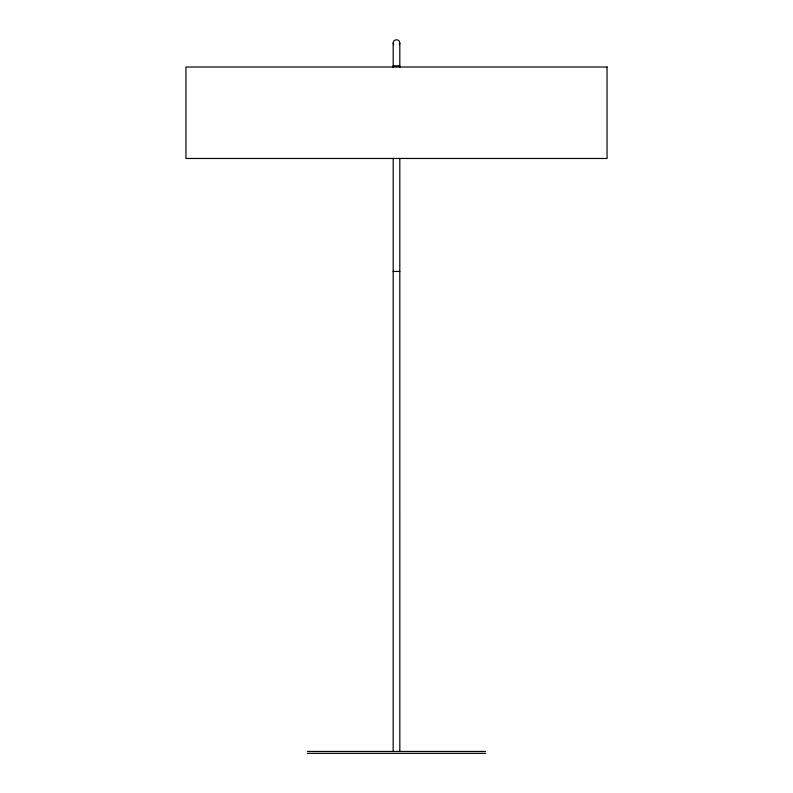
<?xml version="1.0" encoding="UTF-8"?>
<svg xmlns="http://www.w3.org/2000/svg" width="793" height="793" viewBox="0 0 793 793"><rect width="100%" height="100%" fill="white"/><g stroke="black" fill="none" stroke-linecap="round" stroke-linejoin="round"><path stroke-width="1.19" d="M393.189 67.445L393.189 42.961C393.031 38.698 399.989 38.718 399.811 42.981L399.811 67.445M399.811 42.981L399.375 44.626M393.189 65.799L399.811 65.799M393.169 271.434L399.831 271.434M307.416 751.447L485.584 751.447M307.416 753.35L485.584 753.35M393.625 44.626L393.189 42.961M399.811 158.352L399.831 751.447M393.189 158.352L393.169 751.447M607.051 67.008L185.949 67.008L185.949 158.471L607.051 158.471L607.051 67.008"/></g></svg>
